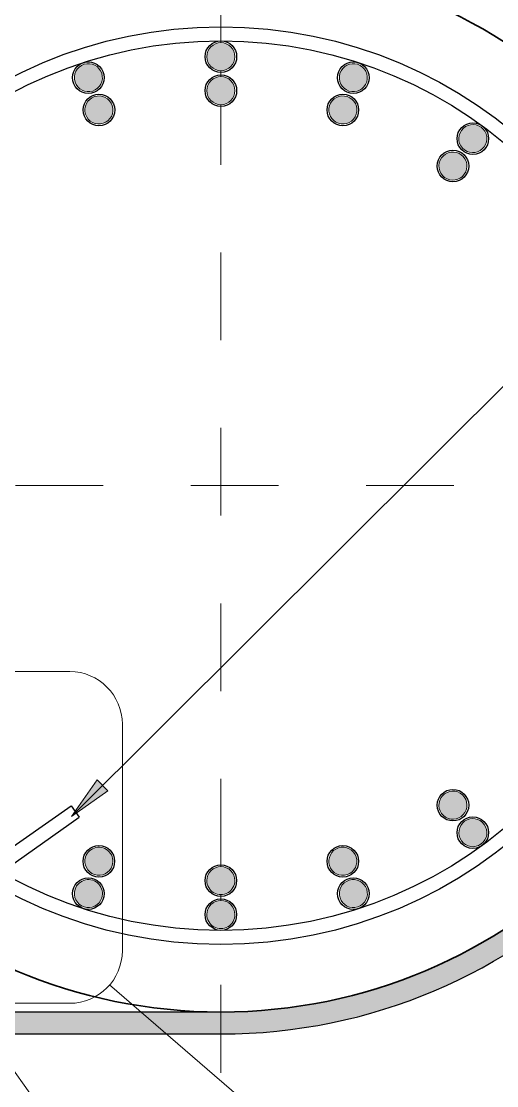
# Model space of a CAD drawing. Header units: metres. Extents: x 0.4 to 22.7, y 0.3 to 4.2.
# Drawn here: x 3.561 to 4.103, y 2.379 to 3.592 of the extents above; entities that cross this region are included whole.
import ezdxf

# ---------------------------------------------------------------- set-up
doc = ezdxf.new("R2010")
doc.units = ezdxf.units.M
doc.linetypes.add('JacobsCenter', pattern=[0.015, 0.009, -0.0015, 0.003, -0.0015])
for name, color, linetype, lineweight in [('A-ANNO-SYMB', 7, 'Continuous', 9), ('A-DETL', 7, 'Continuous', 13), ('A-DETL-GENF', 7, 'Continuous', 9), ('G-ANNO-TEXT', 7, 'Continuous', 9)]:
    doc.layers.add(name, color=color, linetype=linetype, lineweight=lineweight)

# ---------------------------------------------------------------- blocks, each defined once
blk = doc.blocks.new('S_Det_Reinf_Bar Section_2D - N32-5070897-DRG-2873047 - CANTILEVER SHOTCRETE DETAILS AT MOVEMENT JOINTS')
at = {"layer": 'A-DETL-GENF'}
h = blk.add_hatch(color=256, dxfattribs=at)
h.paths.add_polyline_path([(0.0154, 0.0043), (0.0138, 0.0081), (0.0112, 0.0114), (0.0079, 0.0139), (0.0041, 0.0155), (0.0042, 0.0154), (0.0081, 0.0138), (0.0113, 0.0113), (0.0139, 0.0078), (0.0154, 0.0041)])
h.paths.add_polyline_path([(0, -0.016), (0.0042, -0.0154), (0.008, -0.0138), (0.0114, -0.0112), (0.0139, -0.0079), (0.0155, -0.004), (0.016, 0.0003), (0.0159, -0.0002), (0.0152, -0.0048), (0.0137, -0.0081), (0.0112, -0.0114), (0.0079, -0.0139), (0.0041, -0.0155), (0, -0.016)])
blk = doc.blocks.new('S_Det_Reinf_Bar Section_2D - N32-V1-DRG-2873047 - CANTILEVER SHOTCRETE DETAILS AT MOVEMENT JOINTS')
at = {"layer": 'A-DETL-GENF'}
h = blk.add_hatch(color=256, dxfattribs=at)
h.paths.add_polyline_path([(0, -0.016), (0.0043, -0.0154), (0.0081, -0.0137), (0.0114, -0.0113), (0.014, -0.0078), (0.0155, -0.0039), (0.016, 0.0002), (0.0155, 0.0041), (0.0138, 0.0081), (0.0112, 0.0114), (0.008, 0.0139), (0.0041, 0.0155), (0, 0.016), (-0.0042, 0.0154), (-0.008, 0.0138), (-0.0113, 0.0113), (-0.0139, 0.0079), (-0.0155, 0.0041), (-0.016, -0.0003), (-0.0152, -0.0048), (-0.0138, -0.0081), (-0.0112, -0.0114), (-0.0079, -0.0139), (-0.0041, -0.0155)])
h.paths.add_polyline_path([(-0.0155, 0), (-0.0155, 0), (-0.0155, 0.0012)])
at = {"layer": 'A-DETL-GENF', "lineweight": 18}
for start, end in [(360, 180), (180, 360)]:
    blk.add_arc((0, 0), 0.016, start, end, dxfattribs=at)
blk = doc.blocks.new('S_Det_Reinf_Bar Section_2D - N32-V2-DRG-2873047 - CANTILEVER SHOTCRETE DETAILS AT MOVEMENT JOINTS')
at = {"layer": 'A-DETL-GENF'}
blk.add_hatch(color=256, dxfattribs=at).paths.add_polyline_path([(0, -0.016), (0.0041, -0.0155), (0.008, -0.0139), (0.0113, -0.0113), (0.0139, -0.008), (0.0155, -0.0041), (0.016, 0), (0.0155, 0.0041), (0.0139, 0.008), (0.0113, 0.0113), (0.008, 0.0139), (0.0041, 0.0155), (0, 0.016), (-0.0041, 0.0155), (-0.008, 0.0139), (-0.0113, 0.0113), (-0.0139, 0.008), (-0.0155, 0.0041), (-0.016, 0), (-0.0155, -0.0041), (-0.0139, -0.008), (-0.0113, -0.0113), (-0.008, -0.0139), (-0.0041, -0.0155)])
at = {"layer": 'A-DETL-GENF', "lineweight": 18}
for start, end in [(360, 180), (180, 360)]:
    blk.add_arc((0, 0), 0.016, start, end, dxfattribs=at)
blk = doc.blocks.new('S_Det_Reinf_Bar Section_2D - N32-V3-DRG-2873047 - CANTILEVER SHOTCRETE DETAILS AT MOVEMENT JOINTS')
at = {"layer": 'A-DETL-GENF'}
blk.add_hatch(color=256, dxfattribs=at).paths.add_polyline_path([(0.0041, -0.0155), (0.008, -0.0138), (0.0114, -0.0112), (0.0139, -0.0079), (0.0155, -0.004), (0.0159, 0.0007), (0.0153, 0.0045), (0.0138, 0.0081), (0.0112, 0.0114), (0.0079, 0.0139), (0.0041, 0.0155), (0.0042, 0.0154), (0.0081, 0.0138), (0.0113, 0.0112), (0.014, 0.0076), (0.0154, 0.0041), (0.0159, -0.0002), (0.0154, -0.0042), (0.0137, -0.0081), (0.0112, -0.0114), (0.0078, -0.0139), (0.0041, -0.0155), (0.0041, -0.0155)])
blk = doc.blocks.new('S_Det_Reinf_Bar Section_2D - N32-V4-DRG-2873047 - CANTILEVER SHOTCRETE DETAILS AT MOVEMENT JOINTS')
at = {"layer": 'A-DETL-GENF'}
blk.add_hatch(color=256, dxfattribs=at).paths.add_polyline_path([(0.0041, -0.0155), (0.0081, -0.0137), (0.0114, -0.0113), (0.014, -0.0078), (0.0155, -0.0041), (0.0159, 0.0007), (0.0155, 0.0041), (0.0138, 0.0081), (0.0112, 0.0114), (0.008, 0.0139), (0.0041, 0.0155), (0, 0.016), (-0.0043, 0.0154), (-0.008, 0.0138), (-0.0113, 0.0113), (-0.0139, 0.0079), (-0.0155, 0.0041), (-0.016, -0.0001), (-0.0153, -0.0045), (-0.0138, -0.0081), (-0.0112, -0.0114), (-0.0079, -0.0139), (-0.0041, -0.0155), (0.0001, -0.016), (0.0024, -0.0157)])
at = {"layer": 'A-DETL-GENF', "lineweight": 18}
for start, end in [(360, 180), (180, 360)]:
    blk.add_arc((0, 0), 0.016, start, end, dxfattribs=at)
blk = doc.blocks.new('S_Det_Reinf_Bar Section_2D - N32-V5-DRG-2873047 - CANTILEVER SHOTCRETE DETAILS AT MOVEMENT JOINTS')
at = {"layer": 'A-DETL-GENF'}
blk.add_hatch(color=256, dxfattribs=at).paths.add_polyline_path([(0, -0.016), (0, -0.016), (0.0042, -0.0154), (0.008, -0.0138), (0.0114, -0.0112), (0.0139, -0.0079), (0.0155, -0.004), (0.016, 0.0001), (0.0154, 0.0043), (0.0138, 0.0081), (0.0112, 0.0114), (0.0079, 0.0139), (0.0041, 0.0155), (0.0042, 0.0154), (0.0081, 0.0138), (0.0113, 0.0113), (0.0139, 0.0078), (0.0154, 0.0041), (0.0159, -0.0002), (0.0154, -0.0042), (0.0137, -0.0081), (0.0112, -0.0114), (0.0079, -0.0139), (0.0041, -0.0155), (0, -0.016)])
blk = doc.blocks.new('S_Det_Reinf_Bar Section_2D - N32-V6-DRG-2873047 - CANTILEVER SHOTCRETE DETAILS AT MOVEMENT JOINTS')
at = {"layer": 'A-DETL-GENF'}
blk.add_hatch(color=256, dxfattribs=at).paths.add_polyline_path([(-0.0041, -0.0155), (0.0001, -0.016), (0.0043, -0.0154), (0.0081, -0.0137), (0.0114, -0.0112), (0.014, -0.0076), (0.0155, -0.0041), (0.016, 0.0002), (0.0155, 0.0041), (0.0138, 0.0081), (0.0112, 0.0114), (0.008, 0.0139), (0.0041, 0.0155), (0, 0.016), (-0.0042, 0.0154), (-0.008, 0.0138), (-0.0113, 0.0113), (-0.0139, 0.0079), (-0.0155, 0.004), (-0.016, -0.0001), (-0.0154, -0.0043), (-0.0138, -0.0081), (-0.0107, -0.0118), (-0.0079, -0.0139), (-0.0042, -0.0154)])
at = {"layer": 'A-DETL-GENF', "lineweight": 18}
for start, end in [(360, 180), (180, 360)]:
    blk.add_arc((0, 0), 0.016, start, end, dxfattribs=at)
blk = doc.blocks.new('S_Det_Reinf_Bar Section_2D - N32-V14-DRG-2873047 - CANTILEVER SHOTCRETE DETAILS AT MOVEMENT JOINTS')
at = {"layer": 'A-DETL-GENF'}
blk.add_hatch(color=256, dxfattribs=at).paths.add_polyline_path([(0, 0.016), (0.0042, 0.0154), (0.0081, 0.0138), (0.0113, 0.0113), (0.0139, 0.0078), (0.0154, 0.0041), (0.0159, -0.0002), (0.0154, -0.0043), (0.0137, -0.0081), (0.0112, -0.0114), (0.0079, -0.0139), (0.0041, -0.0155), (0.0042, -0.0154), (0.008, -0.0138), (0.0114, -0.0112), (0.0142, -0.0072), (0.0156, -0.0034), (0.016, 0.0001), (0.0151, 0.0049), (0.0138, 0.0081), (0.0112, 0.0114), (0.0075, 0.0141), (0.0034, 0.0155), (0, 0.016)])
blk = doc.blocks.new('S_Det_Reinf_Bar Section_2D - N32-V18-DRG-2873047 - CANTILEVER SHOTCRETE DETAILS AT MOVEMENT JOINTS')
at = {"layer": 'A-DETL-GENF'}
h = blk.add_hatch(color=256, dxfattribs=at)
h.paths.add_polyline_path([(0, 0.016), (0, 0.016), (0.0042, 0.0154), (0.0081, 0.0138), (0.0113, 0.0113), (0.0139, 0.0078), (0.0138, 0.0081), (0.0112, 0.0114), (0.0079, 0.0139), (0.0041, 0.0155)])
h.paths.add_polyline_path([(0.0154, 0.0043), (0.0159, -0.0002), (0.0154, -0.0042), (0.0137, -0.0081), (0.0112, -0.0114), (0.0079, -0.0139), (0.0041, -0.0155), (0.0042, -0.0154), (0.0082, -0.0137), (0.0114, -0.0112), (0.0139, -0.0079), (0.0155, -0.004), (0.016, 0.0003), (0.0154, 0.0042)])
at = {"layer": 'A-DETL-GENF', "lineweight": 18}
blk.add_arc((0, 0), 0.016, 300, 301.0485, dxfattribs=at)
blk = doc.blocks.new('S_Det_Reinf_Bar Section_2D - N32-V19-DRG-2873047 - CANTILEVER SHOTCRETE DETAILS AT MOVEMENT JOINTS')
at = {"layer": 'A-DETL-GENF'}
blk.add_hatch(color=256, dxfattribs=at).paths.add_polyline_path([(0, 0.016), (-0.0042, 0.0154), (-0.008, 0.0138), (-0.0113, 0.0113), (-0.0139, 0.0079), (-0.0155, 0.0041), (-0.016, -0.0003), (-0.0154, -0.0043), (-0.0138, -0.0081), (-0.0112, -0.0114), (-0.0079, -0.0139), (-0.0041, -0.0155), (0.0001, -0.016), (0.0043, -0.0154), (0.0082, -0.0137), (0.0114, -0.0113), (0.014, -0.0078), (0.0155, -0.0039), (0.016, 0.0002), (0.0155, 0.0041), (0.0138, 0.0081), (0.0112, 0.0114), (0.008, 0.0139), (0.0041, 0.0155), (0, 0.016)])
at = {"layer": 'A-DETL-GENF', "lineweight": 18}
for start, end in [(360, 180), (180, 360)]:
    blk.add_arc((0, 0), 0.016, start, end, dxfattribs=at)
blk = doc.blocks.new('S_Det_Reinf_Bar Section_2D - N32-V20-DRG-2873047 - CANTILEVER SHOTCRETE DETAILS AT MOVEMENT JOINTS')
at = {"layer": 'A-DETL-GENF'}
blk.add_hatch(color=256, dxfattribs=at).paths.add_polyline_path([(0.0041, 0.0155), (0.0042, 0.0154), (0.0081, 0.0138), (0.0113, 0.0113), (0.0139, 0.0078), (0.0154, 0.0041), (0.0159, -0.0002), (0.0154, -0.0042), (0.0137, -0.0081), (0.0112, -0.0114), (0.0079, -0.0139), (0.0041, -0.0155), (0.0045, -0.0153), (0.008, -0.0138), (0.0114, -0.0112), (0.0139, -0.0079), (0.0155, -0.004), (0.016, 0.0001), (0.0154, 0.0043), (0.0138, 0.0081), (0.0112, 0.0114), (0.0079, 0.0139), (0.0042, 0.0154)])
blk = doc.blocks.new('S_Det_Reinf_Bar Section_2D - N32-V21-DRG-2873047 - CANTILEVER SHOTCRETE DETAILS AT MOVEMENT JOINTS')
at = {"layer": 'A-DETL-GENF'}
blk.add_hatch(color=256, dxfattribs=at).paths.add_polyline_path([(0.008, 0.0139), (0.0034, 0.0155), (0.0042, 0.0154), (0.0081, 0.0138), (0.0113, 0.0113), (0.0139, 0.0078), (0.0154, 0.0041), (0.0159, -0.0002), (0.0154, -0.0043), (0.0137, -0.0081), (0.0112, -0.0114), (0.0079, -0.0139), (0.0041, -0.0155), (0.0042, -0.0154), (0.008, -0.0138), (0.0114, -0.0112), (0.0142, -0.0072), (0.0156, -0.0034), (0.016, 0.0001), (0.0151, 0.0049), (0.0138, 0.0081), (0.0112, 0.0114), (0.008, 0.0138)])
at = {"layer": 'A-DETL-GENF', "lineweight": 18}
blk.add_arc((0, 0), 0.016, 360, 0.4086, dxfattribs=at)
blk = doc.blocks.new('S_Det_Reinf_Bar Section_2D - N32-V8-DRG-2873047 - CANTILEVER SHOTCRETE DETAILS AT MOVEMENT JOINTS')
at = {"layer": 'A-DETL-GENF'}
blk.add_hatch(color=256, dxfattribs=at).paths.add_polyline_path([(-0.008, -0.0139), (-0.0034, -0.0155), (0.0007, -0.0159), (0.0043, -0.0154), (0.0081, -0.0137), (0.0114, -0.0113), (0.0142, -0.0072), (0.0155, -0.0035), (0.016, 0.0002), (0.0152, 0.0049), (0.0138, 0.0081), (0.0112, 0.0114), (0.008, 0.0139), (0.0035, 0.0155), (-0.0009, 0.0159), (-0.0042, 0.0154), (-0.008, 0.0138), (-0.0113, 0.0113), (-0.0142, 0.0072), (-0.0155, 0.0041), (-0.016, -0.0001), (-0.0151, -0.0049), (-0.0138, -0.0081), (-0.0112, -0.0114), (-0.008, -0.0138)])
at = {"layer": 'A-DETL-GENF', "lineweight": 18}
for start, end in [(360, 180), (180, 360)]:
    blk.add_arc((0, 0), 0.016, start, end, dxfattribs=at)
blk = doc.blocks.new('S_Det_Reinf_Bar Section_2D - N32-V22-DRG-2873047 - CANTILEVER SHOTCRETE DETAILS AT MOVEMENT JOINTS')
at = {"layer": 'A-DETL-GENF'}
blk.add_hatch(color=256, dxfattribs=at).paths.add_polyline_path([(0.0139, 0.008), (0.0112, 0.0114), (0.0079, 0.0139), (0.0041, 0.0155), (0.0042, 0.0154), (0.0085, 0.0135), (0.0113, 0.0113), (0.0139, 0.0078), (0.0155, 0.0035), (0.0159, -0.0007), (0.0151, -0.0049), (0.0137, -0.0081), (0.0106, -0.0118), (0.0072, -0.0142), (0.0035, -0.0155), (0.0042, -0.0154), (0.0086, -0.0134), (0.0114, -0.0112), (0.0139, -0.0079), (0.0155, -0.004), (0.016, 0.0001), (0.0154, 0.0043), (0.0139, 0.008)])

msp = doc.modelspace()

# ---------------------------------------------------------------- hatches: boundary and pattern name
at = {"layer": 'A-DETL-GENF', "true_color": 0x808080}
h = msp.add_hatch(color=8, dxfattribs=at)
h.paths.add_polyline_path([(3.7885465, 2.4379995), (3.8332463, 2.4396061), (3.8774933, 2.4443611), (3.9213986, 2.4522887), (3.9646294, 2.4633164), (4.0069595, 2.4774116), (4.0481809, 2.4944795), (4.0880742, 2.5144555), (4.126447, 2.5372161), (4.1630914, 2.5626661), (4.1978345, 2.590656), (4.230484, 2.6210621), (4.26089, 2.6537116), (4.2888799, 2.6884546), (4.31433, 2.725099), (4.3370906, 2.7634718), (4.3570665, 2.8033651), (4.3741344, 2.8445865), (4.3882296, 2.8869167), (4.3992574, 2.9301475), (4.4071849, 2.9740527), (4.4120042, 3.0200878), (4.4135465, 3.0629995), (4.3885465, 3.0629995), (4.3868121, 3.0182998), (4.3824394, 2.9776106), (4.374829, 2.9354616), (4.3642423, 2.89396), (4.3507109, 2.8533231), (4.3343257, 2.8137505), (4.3151488, 2.7754529), (4.2932987, 2.738615), (4.2688666, 2.7034364), (4.2419963, 2.6700831), (4.2128065, 2.6387396), (4.181463, 2.6095498), (4.1481096, 2.5826794), (4.112931, 2.5582474), (4.0760931, 2.5363973), (4.0377955, 2.5172203), (3.998223, 2.5008352), (3.9575861, 2.4873037), (3.9160845, 2.4767171), (3.8739354, 2.4691067), (3.8314583, 2.4645418), (3.7885465, 2.4629995), (2.6885465, 2.4629995), (2.6885465, 2.4379995), (3.5377341, 2.4379995)])
h.paths.add_polyline_path([(2.6385465, 2.4379995), (2.6385465, 2.4629995), (1.7385465, 2.4629995), (1.6992108, 2.4645412), (1.6638312, 2.4683433), (1.6269508, 2.4750024), (1.5906369, 2.4842657), (1.5550796, 2.4961057), (1.5204537, 2.5104427), (1.4869433, 2.5272225), (1.4527451, 2.5477061), (1.4239288, 2.5677195), (1.3947447, 2.591231), (1.3673191, 2.6167721), (1.341778, 2.6441976), (1.3182665, 2.6733818), (1.2968884, 2.7041631), (1.2777696, 2.7363963), (1.2609897, 2.7699066), (1.2466527, 2.8045326), (1.2348127, 2.8400899), (1.2255494, 2.8764038), (1.2188903, 2.9132842), (1.2148961, 2.9504518), (1.2135465, 2.9879995), (1.1885465, 2.9879995), (1.1899603, 2.9486638), (1.1941447, 2.9097264), (1.201121, 2.8710897), (1.2108254, 2.8330466), (1.2232292, 2.7957961), (1.2382489, 2.7595213), (1.2558278, 2.7244151), (1.2758571, 2.6906471), (1.2982531, 2.6584), (1.3228843, 2.6278261), (1.3496416, 2.5990946), (1.3783731, 2.5723373), (1.410912, 2.5463414), (1.4411941, 2.5253101), (1.4749622, 2.5052808), (1.5100683, 2.4877019), (1.5463431, 2.4726822), (1.5835936, 2.4602784), (1.6216368, 2.450574), (1.6602734, 2.4435977), (1.7009988, 2.4393491), (1.7385465, 2.4379995), (2.6059131, 2.4379995)])
at = {"layer": 'G-ANNO-TEXT'}
msp.add_hatch(color=256, dxfattribs=at).paths.add_polyline_path([(3.6181607, 2.6859412), (3.6598067, 2.7149814), (3.6473628, 2.7274739)])

# ---------------------------------------------------------------- linework, layer by layer
at = {"layer": 'A-ANNO-SYMB', "lineweight": 18}
for p, q in [((3.6162, 2.8510364), (3.264602, 2.8510364)), ((3.6762, 2.5329732), (3.6762, 2.7910364)), ((3.6616634, 2.4938187), (3.86922, 2.3150641)), ((3.264602, 2.4729732), (3.6162, 2.4729732))]:
    msp.add_line(p, q, dxfattribs=at)
for centre, start, end in [((3.6162, 2.7910364), 0, 90), ((3.6162, 2.5329732), 270, 0)]:
    msp.add_arc(centre, 0.06, start, end, dxfattribs=at)
at = {"layer": 'A-DETL', "linetype": 'JacobsCenter', "lineweight": 18}
for p, q in [((3.7885465, 3.5679085), (3.7885465, 4.1138243)), ((3.7885465, 3.5291962), (3.7885465, 3.535907)), ((3.7885465, 2.6288028), (3.7885465, 3.4971962)), ((3.3543498, 3.0629995), (4.2227433, 3.0629995)), ((3.7885465, 2.590092), (3.7885465, 2.5968028)), ((3.7885465, 2.3938243), (3.7885465, 2.5580905))]:
    msp.add_line(p, q, dxfattribs=at)
at = {"layer": 'A-DETL', "lineweight": 25}
for p, q in [((3.4309401, 2.5671165), (3.6178992, 2.6980266)), ((3.6178992, 2.6980266), (3.6270764, 2.6849202)), ((3.4401173, 2.55401), (3.6270764, 2.6849202)), ((3.7885465, 2.4629995), (2.6885465, 2.4629995)), ((3.7885465, 2.4629995), (2.6885465, 2.4629995)), ((2.6885465, 2.4379995), (3.7885465, 2.4379995)), ((2.6885465, 2.4379995), (3.7885465, 2.4379995))]:
    msp.add_line(p, q, dxfattribs=at)
at = {"layer": 'A-DETL', "lineweight": 35}
msp.add_circle((3.7885465, 3.0629995), 0.6, dxfattribs=at)
at = {"layer": 'A-DETL', "color": 8, "lineweight": 25, "true_color": 0x808080}
for radius in [0.523, 0.507]:
    msp.add_circle((3.7885465, 3.0629995), radius, dxfattribs=at)
at = {"layer": 'A-DETL', "lineweight": 25}
for centre in [(3.7885628, 3.551907), (3.6374813, 3.5279832), (3.9396428, 3.5279732), (3.7885621, 3.5131962), (3.6494429, 3.4911669), (3.9276798, 3.4911572), (4.0759323, 3.4585244), (4.0531782, 3.4272071), (4.0531529, 2.6987736), (4.075906, 2.6674555), (3.6494133, 2.6348418), (3.9276501, 2.6348322), (3.7885309, 2.6128028), (3.6374503, 2.5980259), (3.9396118, 2.5980158), (3.7885302, 2.574092)]:
    msp.add_circle(centre, 0.018, dxfattribs=at)
for radius in [0.625, 0.6]:
    msp.add_arc((3.7885465, 3.0629995), radius, 270, 360, dxfattribs=at)
at = {"layer": 'G-ANNO-TEXT'}
for p, q in [((3.6181607, 2.6859412), (4.5023513, 3.5666963)), ((3.6473628, 2.7274739), (3.6181607, 2.6859412)), ((3.6598067, 2.7149814), (3.6473628, 2.7274739)), ((3.6181607, 2.6859412), (3.6598067, 2.7149814)), ((3.5054081, 2.4619613), (4.1090826, 1.6151541))]:
    msp.add_line(p, q, dxfattribs=at)

# ---------------------------------------------------------------- block references
at = {"layer": 'A-DETL-GENF'}
for name, p, rotation in [('S_Det_Reinf_Bar Section_2D - N32-V1-DRG-2873047 - CANTILEVER SHOTCRETE DETAILS AT MOVEMENT JOINTS', (3.7885293, 3.5519085), 0.003999999966928782), ('S_Det_Reinf_Bar Section_2D - N32-V6-DRG-2873047 - CANTILEVER SHOTCRETE DETAILS AT MOVEMENT JOINTS', (3.637449, 3.5279743), 18.00399999999972), ('S_Det_Reinf_Bar Section_2D - N32-V5-DRG-2873047 - CANTILEVER SHOTCRETE DETAILS AT MOVEMENT JOINTS', (3.6374813, 3.5279832), 17.99999999999999), ('S_Det_Reinf_Bar Section_2D - N32-V4-DRG-2873047 - CANTILEVER SHOTCRETE DETAILS AT MOVEMENT JOINTS', (3.9396113, 3.5279849), 342.0039999999998), ('S_Det_Reinf_Bar Section_2D - N32-V3-DRG-2873047 - CANTILEVER SHOTCRETE DETAILS AT MOVEMENT JOINTS', (3.9396428, 3.5279732), 342), ('S_Det_Reinf_Bar Section_2D - N32-V2-DRG-2873047 - CANTILEVER SHOTCRETE DETAILS AT MOVEMENT JOINTS', (3.7885621, 3.5131962), 0.003999999966928782), ('S_Det_Reinf_Bar Section_2D - N32-V2-DRG-2873047 - CANTILEVER SHOTCRETE DETAILS AT MOVEMENT JOINTS', (3.6494429, 3.4911669), 18.00399999999972), ('S_Det_Reinf_Bar Section_2D - N32-V2-DRG-2873047 - CANTILEVER SHOTCRETE DETAILS AT MOVEMENT JOINTS', (3.9276798, 3.4911572), 342.0039999999998), ('S_Det_Reinf_Bar Section_2D - N32-V6-DRG-2873047 - CANTILEVER SHOTCRETE DETAILS AT MOVEMENT JOINTS', (4.0759061, 3.4585453), 324.0039999999995), ('S_Det_Reinf_Bar Section_2D - N32-V22-DRG-2873047 - CANTILEVER SHOTCRETE DETAILS AT MOVEMENT JOINTS', (4.0759323, 3.4585244), 323.9999999999997), ('S_Det_Reinf_Bar Section_2D - N32-V2-DRG-2873047 - CANTILEVER SHOTCRETE DETAILS AT MOVEMENT JOINTS', (4.0531782, 3.4272071), 324.0039999999995), ('S_Det_Reinf_Bar Section_2D - N32-V2-DRG-2873047 - CANTILEVER SHOTCRETE DETAILS AT MOVEMENT JOINTS', (4.0531529, 2.6987736), 216.0039999999995), ('S_Det_Reinf_Bar Section_2D - N32-V8-DRG-2873047 - CANTILEVER SHOTCRETE DETAILS AT MOVEMENT JOINTS', (4.075934, 2.667474), 216.0039999999995), ('S_Det_Reinf_Bar Section_2D - N32-V21-DRG-2873047 - CANTILEVER SHOTCRETE DETAILS AT MOVEMENT JOINTS', (4.075906, 2.6674555), 215.9999999999997), ('S_Det_Reinf_Bar Section_2D - N32-V2-DRG-2873047 - CANTILEVER SHOTCRETE DETAILS AT MOVEMENT JOINTS', (3.6494133, 2.6348418), 162.0039999999996), ('S_Det_Reinf_Bar Section_2D - N32-V2-DRG-2873047 - CANTILEVER SHOTCRETE DETAILS AT MOVEMENT JOINTS', (3.9276501, 2.6348322), 198.0039999999996), ('S_Det_Reinf_Bar Section_2D - N32-V2-DRG-2873047 - CANTILEVER SHOTCRETE DETAILS AT MOVEMENT JOINTS', (3.7885309, 2.6128028), 180.0039999999669), ('S_Det_Reinf_Bar Section_2D - N32-V14-DRG-2873047 - CANTILEVER SHOTCRETE DETAILS AT MOVEMENT JOINTS', (3.6374503, 2.5980259), 161.9999999999999), ('S_Det_Reinf_Bar Section_2D - N32-V6-DRG-2873047 - CANTILEVER SHOTCRETE DETAILS AT MOVEMENT JOINTS', (3.6374817, 2.5980141), 162.0039999999996), ('S_Det_Reinf_Bar Section_2D - N32-V6-DRG-2873047 - CANTILEVER SHOTCRETE DETAILS AT MOVEMENT JOINTS', (3.9396441, 2.5980248), 198.0039999999996), ('S_Det_Reinf_Bar Section_2D - N32-V20-DRG-2873047 - CANTILEVER SHOTCRETE DETAILS AT MOVEMENT JOINTS', (3.9396118, 2.5980158), 197.9999999999998), ('S_Det_Reinf_Bar Section_2D - N32-V19-DRG-2873047 - CANTILEVER SHOTCRETE DETAILS AT MOVEMENT JOINTS', (3.7885638, 2.5740905), 180.0039999999669), ('S_Det_Reinf_Bar Section_2D - N32-V18-DRG-2873047 - CANTILEVER SHOTCRETE DETAILS AT MOVEMENT JOINTS', (3.7885302, 2.574092), 180)]:
    msp.add_blockref(name, p, dxfattribs=dict(at, rotation=rotation))
msp.add_blockref('S_Det_Reinf_Bar Section_2D - N32-5070897-DRG-2873047 - CANTILEVER SHOTCRETE DETAILS AT MOVEMENT JOINTS', (3.7885628, 3.551907), dxfattribs=at)

doc.saveas('drawing.dxf')
